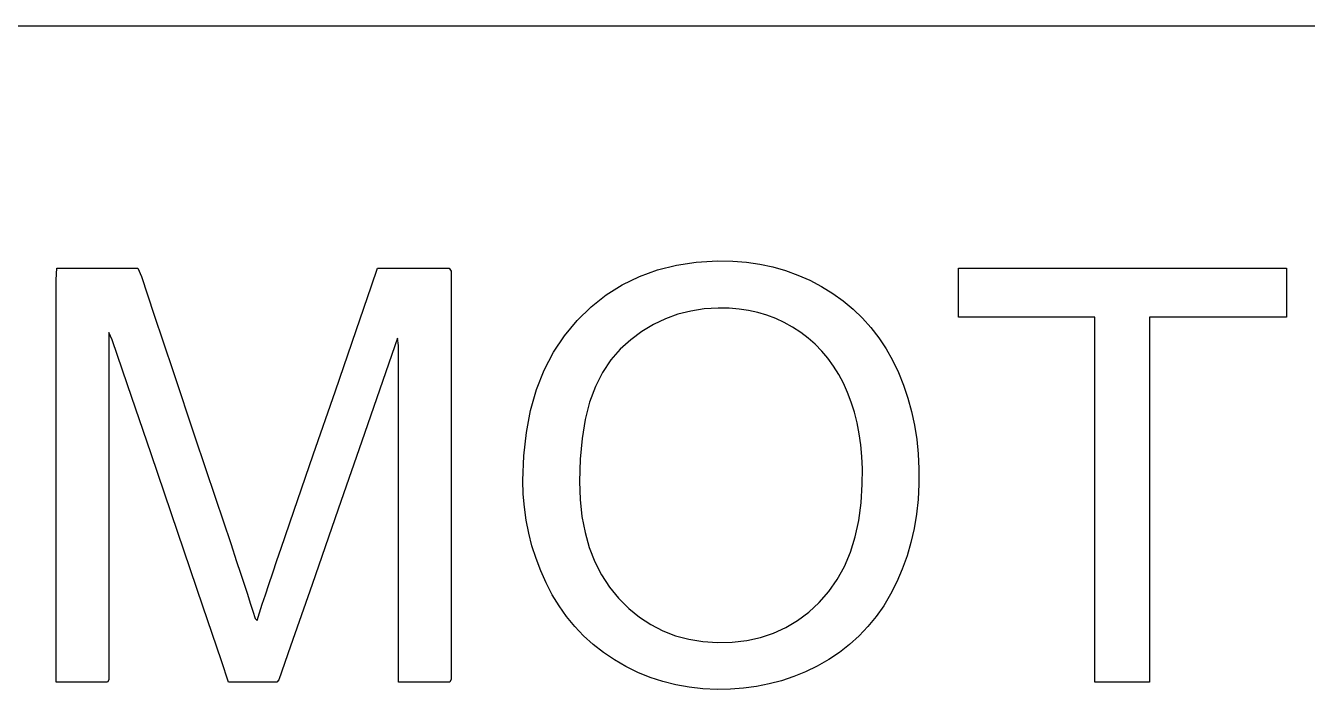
# Model space of a CAD drawing. Header units: metres. Extents: x -88 to 795, y -1311 to -705.
# Drawn here: x 155.5 to 288.5, y -1200.7 to -1131.8 of the extents above; entities that cross this region are included whole.
import ezdxf

# ---------------------------------------------------------------- set-up
doc = ezdxf.new("R2010")
doc.units = ezdxf.units.M

msp = doc.modelspace()

# ---------------------------------------------------------------- linework, layer by layer
at = {"layer": 'COMPONENT1'}
for p, q in [((221.07, -1157.17), (223.04, -1156.68)), ((223.04, -1156.68), (225.11, -1156.36)), ((225.11, -1156.36), (227.29, -1156.24)), ((227.29, -1156.24), (228.88, -1156.26)), ((228.88, -1156.26), (230.31, -1156.38)), ((230.31, -1156.38), (231.69, -1156.58)), ((231.69, -1156.58), (233.05, -1156.87)), ((233.05, -1156.87), (234.36, -1157.24)), ((158.69, -1158.2), (158.75, -1157)), ((158.69, -1163.71), (158.69, -1158.2)), ((158.75, -1157), (159.58, -1157)), ((159.58, -1157), (161.1, -1157)), ((161.1, -1157), (162.97, -1157)), ((162.97, -1157), (164.84, -1157)), ((164.84, -1157), (166.36, -1157)), ((166.36, -1157), (167.18, -1157)), ((167.18, -1157), (167.53, -1157.85)), ((167.53, -1157.85), (168.84, -1161.75)), ((191.41, -1158.81), (192.03, -1157)), ((192.03, -1157), (192.5, -1157)), ((192.5, -1157), (193.69, -1157)), ((193.69, -1157), (195.29, -1157)), ((195.29, -1157), (196.99, -1157)), ((196.99, -1157), (198.49, -1157)), ((198.49, -1157), (199.47, -1157)), ((199.47, -1157), (199.68, -1157.31)), ((199.68, -1157.31), (199.68, -1161.46)), ((217.43, -1158.72), (219.2, -1157.85)), ((219.2, -1157.85), (221.07, -1157.17)), ((234.36, -1157.24), (235.64, -1157.71)), ((235.64, -1157.71), (236.89, -1158.25)), ((252.31, -1162.07), (252.31, -1157)), ((252.31, -1157), (286.35, -1157)), ((286.35, -1157), (286.35, -1162.07)), ((189.81, -1163.45), (191.41, -1158.81)), ((215.76, -1159.77), (217.43, -1158.72)), ((236.89, -1158.25), (238.09, -1158.89)), ((238.09, -1158.89), (239.26, -1159.61)), ((214.2, -1161), (215.76, -1159.77)), ((239.26, -1159.61), (240.35, -1160.39)), ((240.35, -1160.39), (241.38, -1161.25)), ((168.84, -1161.75), (170.83, -1167.7)), ((199.68, -1161.46), (199.68, -1169.1)), ((212.74, -1162.42), (214.2, -1161)), ((223.19, -1161.78), (221.9, -1162.25)), ((224.54, -1161.44), (223.19, -1161.78)), ((225.94, -1161.22), (224.54, -1161.44)), ((227.39, -1161.13), (225.94, -1161.22)), ((228.53, -1161.15), (227.39, -1161.13)), ((229.55, -1161.23), (228.53, -1161.15)), ((230.53, -1161.38), (229.55, -1161.23)), ((231.5, -1161.6), (230.53, -1161.38)), ((232.44, -1161.88), (231.5, -1161.6)), ((233.35, -1162.22), (232.44, -1161.88)), ((234.24, -1162.63), (233.35, -1162.22)), ((241.38, -1161.25), (242.34, -1162.17)), ((242.34, -1162.17), (243.22, -1163.16)), ((266.46, -1162.07), (252.31, -1162.07)), ((266.46, -1199.95), (266.46, -1162.07)), ((286.35, -1162.07), (272.14, -1162.07)), ((272.14, -1162.07), (272.14, -1199.95)), ((187.66, -1169.71), (189.81, -1163.45)), ((211.42, -1164), (212.74, -1162.42)), ((220.65, -1162.85), (219.45, -1163.57)), ((221.9, -1162.25), (220.65, -1162.85)), ((235.1, -1163.11), (234.24, -1162.63)), ((235.94, -1163.65), (235.1, -1163.11)), ((243.22, -1163.16), (244.04, -1164.22)), ((158.69, -1172.12), (158.69, -1163.71)), ((164.52, -1164.41), (164.17, -1163.65)), ((164.17, -1163.65), (164.17, -1167.19)), ((166.11, -1169.1), (164.52, -1164.41)), ((194.11, -1164.26), (192.9, -1167.74)), ((194.2, -1165.01), (194.11, -1164.26)), ((210.28, -1165.72), (211.42, -1164)), ((218.31, -1164.42), (217.22, -1165.39)), ((219.45, -1163.57), (218.31, -1164.42)), ((236.72, -1164.24), (235.94, -1163.65)), ((237.45, -1164.89), (236.72, -1164.24)), ((244.04, -1164.22), (244.79, -1165.35)), ((194.2, -1169.62), (194.2, -1165.01)), ((209.32, -1167.59), (210.28, -1165.72)), ((217.22, -1165.39), (216.23, -1166.51)), ((238.14, -1165.59), (237.45, -1164.89)), ((238.77, -1166.34), (238.14, -1165.59)), ((244.79, -1165.35), (245.47, -1166.55)), ((164.17, -1167.19), (164.17, -1173.69)), ((216.23, -1166.51), (215.37, -1167.81)), ((239.35, -1167.15), (238.77, -1166.34)), ((239.89, -1168.01), (239.35, -1167.15)), ((245.47, -1166.55), (246.08, -1167.81)), ((170.83, -1167.7), (173.09, -1174.48)), ((192.9, -1167.74), (190.69, -1174.13)), ((208.53, -1169.59), (209.32, -1167.59)), ((215.37, -1167.81), (214.64, -1169.27)), ((240.37, -1168.92), (239.89, -1168.01)), ((246.08, -1167.81), (246.61, -1169.12)), ((168.54, -1176.26), (166.11, -1169.1)), ((185.37, -1176.36), (187.66, -1169.71)), ((194.2, -1176.66), (194.2, -1169.62)), ((199.68, -1169.1), (199.68, -1178.47)), ((207.91, -1171.74), (208.53, -1169.59)), ((214.64, -1169.27), (214.04, -1170.9)), ((240.81, -1169.89), (240.37, -1168.92)), ((241.19, -1170.9), (240.81, -1169.89)), ((246.61, -1169.12), (247.07, -1170.46)), ((214.04, -1170.9), (213.58, -1172.7)), ((241.51, -1171.94), (241.19, -1170.9)), ((247.07, -1170.46), (247.44, -1171.85)), ((158.69, -1181.69), (158.69, -1172.12)), ((207.48, -1174.03), (207.91, -1171.74)), ((213.58, -1172.7), (213.25, -1174.67)), ((241.78, -1173.03), (241.51, -1171.94)), ((247.44, -1171.85), (247.75, -1173.28)), ((164.17, -1173.69), (164.17, -1181.67)), ((190.69, -1174.13), (187.96, -1181.98)), ((207.21, -1176.46), (207.48, -1174.03)), ((242, -1174.16), (241.78, -1173.03)), ((242.17, -1175.33), (242, -1174.16)), ((247.75, -1173.28), (247.97, -1174.75)), ((173.09, -1174.48), (175.22, -1180.84)), ((213.25, -1174.67), (213.05, -1176.81)), ((242.28, -1176.54), (242.17, -1175.33)), ((247.97, -1174.75), (248.12, -1176.26)), ((171.31, -1184.4), (168.54, -1176.26)), ((183.36, -1182.21), (185.37, -1176.36)), ((194.2, -1184.66), (194.2, -1176.66)), ((207.12, -1179.03), (207.21, -1176.46)), ((213.05, -1176.81), (212.98, -1179.12)), ((242.34, -1177.79), (242.28, -1176.54)), ((248.12, -1176.26), (248.2, -1177.81)), ((242.33, -1179.4), (242.34, -1177.79)), ((248.2, -1177.81), (248.19, -1179.41)), ((199.68, -1178.47), (199.68, -1187.85)), ((207.16, -1180.42), (207.12, -1179.03)), ((212.98, -1179.12), (213.05, -1180.98)), ((242.21, -1181.34), (242.33, -1179.4)), ((248.19, -1179.41), (248.11, -1180.98)), ((207.27, -1181.79), (207.16, -1180.42)), ((158.69, -1190.67), (158.69, -1181.69)), ((164.17, -1181.67), (164.17, -1189.65)), ((175.22, -1180.84), (176.8, -1185.56)), ((187.96, -1181.98), (185.24, -1189.82)), ((207.46, -1183.14), (207.27, -1181.79)), ((213.05, -1180.98), (213.24, -1182.75)), ((241.97, -1183.16), (242.21, -1181.34)), ((248.11, -1180.98), (247.94, -1182.51)), ((182.04, -1186.05), (183.36, -1182.21)), ((207.73, -1184.48), (207.46, -1183.14)), ((213.24, -1182.75), (213.56, -1184.41)), ((241.6, -1184.86), (241.97, -1183.16)), ((247.94, -1182.51), (247.7, -1184)), ((173.91, -1192.05), (171.31, -1184.4)), ((194.2, -1192.19), (194.2, -1184.66)), ((208.06, -1185.8), (207.73, -1184.48)), ((213.56, -1184.41), (214, -1185.98)), ((247.7, -1184), (247.37, -1185.44)), ((176.8, -1185.56), (177.41, -1187.41)), ((181.6, -1187.33), (182.04, -1186.05)), ((208.48, -1187.1), (208.06, -1185.8)), ((214, -1185.98), (214.57, -1187.44)), ((241.1, -1186.46), (241.6, -1184.86)), ((247.37, -1185.44), (246.97, -1186.84)), ((177.41, -1187.41), (177.82, -1188.64)), ((181.16, -1188.61), (181.6, -1187.33)), ((208.97, -1188.38), (208.48, -1187.1)), ((214.57, -1187.44), (215.27, -1188.8)), ((240.48, -1187.93), (241.1, -1186.46)), ((246.97, -1186.84), (246.48, -1188.2)), ((177.82, -1188.64), (178.19, -1189.77)), ((180.76, -1189.79), (181.16, -1188.61)), ((199.68, -1187.85), (199.68, -1195.48)), ((209.53, -1189.64), (208.97, -1188.38)), ((215.27, -1188.8), (216.09, -1190.07)), ((239.73, -1189.29), (240.48, -1187.93)), ((246.48, -1188.2), (245.91, -1189.52)), ((164.17, -1189.65), (164.17, -1196.15)), ((178.19, -1189.77), (178.53, -1190.8)), ((180.4, -1190.88), (180.76, -1189.79)), ((185.24, -1189.82), (183.02, -1196.21)), ((210.17, -1190.87), (209.53, -1189.64)), ((216.09, -1190.07), (217.05, -1191.23)), ((238.85, -1190.54), (239.73, -1189.29)), ((245.91, -1189.52), (245.26, -1190.8)), ((158.69, -1197.34), (158.69, -1190.67)), ((178.53, -1190.8), (178.83, -1191.74)), ((180.08, -1191.86), (180.4, -1190.88)), ((210.88, -1192.03), (210.17, -1190.87)), ((217.05, -1191.23), (218.1, -1192.28)), ((237.85, -1191.67), (238.85, -1190.54)), ((245.26, -1190.8), (244.55, -1192)), ((175.84, -1197.73), (173.91, -1192.05)), ((178.83, -1191.74), (179.09, -1192.58)), ((179.09, -1192.58), (179.33, -1193.33)), ((179.54, -1193.53), (179.79, -1192.74)), ((179.79, -1192.74), (180.08, -1191.86)), ((194.2, -1197.77), (194.2, -1192.19)), ((211.65, -1193.12), (210.88, -1192.03)), ((218.1, -1192.28), (219.22, -1193.19)), ((235.62, -1193.53), (236.77, -1192.67)), ((236.77, -1192.67), (237.85, -1191.67)), ((244.55, -1192), (243.76, -1193.12)), ((179.33, -1193.33), (179.54, -1193.53)), ((212.5, -1194.15), (211.65, -1193.12)), ((219.22, -1193.19), (220.4, -1193.97)), ((220.4, -1193.97), (221.65, -1194.61)), ((234.41, -1194.25), (235.62, -1193.53)), ((243.76, -1193.12), (242.91, -1194.17)), ((213.42, -1195.12), (212.5, -1194.15)), ((214.42, -1196.02), (213.42, -1195.12)), ((221.65, -1194.61), (222.96, -1195.12)), ((222.96, -1195.12), (224.34, -1195.49)), ((230.34, -1195.6), (231.76, -1195.29)), ((231.76, -1195.29), (233.12, -1194.84)), ((233.12, -1194.84), (234.41, -1194.25)), ((242, -1195.14), (241.01, -1196.04)), ((242.91, -1194.17), (242, -1195.14)), ((164.17, -1196.15), (164.17, -1199.69)), ((183.02, -1196.21), (181.81, -1199.69)), ((199.68, -1195.48), (199.68, -1199.64)), ((215.48, -1196.85), (214.42, -1196.02)), ((224.34, -1195.49), (225.78, -1195.72)), ((225.78, -1195.72), (227.29, -1195.82)), ((227.29, -1195.82), (228.84, -1195.78)), ((228.84, -1195.78), (230.34, -1195.6)), ((241.01, -1196.04), (239.96, -1196.86)), ((158.69, -1199.95), (158.69, -1197.34)), ((176.59, -1199.95), (175.84, -1197.73)), ((194.2, -1199.95), (194.2, -1197.77)), ((216.61, -1197.62), (215.48, -1196.85)), ((217.8, -1198.32), (216.61, -1197.62)), ((238.84, -1197.6), (237.66, -1198.27)), ((239.96, -1196.86), (238.84, -1197.6)), ((219.03, -1198.92), (217.8, -1198.32)), ((220.31, -1199.44), (219.03, -1198.92)), ((221.62, -1199.87), (220.31, -1199.44)), ((235.21, -1199.36), (233.94, -1199.78)), ((236.44, -1198.85), (235.21, -1199.36)), ((237.66, -1198.27), (236.44, -1198.85)), ((159.02, -1199.95), (158.69, -1199.95)), ((159.87, -1199.95), (159.02, -1199.95)), ((161.02, -1199.95), (159.87, -1199.95)), ((162.24, -1199.95), (161.02, -1199.95)), ((163.31, -1199.95), (162.24, -1199.95)), ((164.02, -1199.95), (163.31, -1199.95)), ((164.17, -1199.69), (164.02, -1199.95)), ((176.9, -1199.95), (176.59, -1199.95)), ((177.7, -1199.95), (176.9, -1199.95)), ((178.77, -1199.95), (177.7, -1199.95)), ((179.92, -1199.95), (178.77, -1199.95)), ((180.92, -1199.95), (179.92, -1199.95)), ((181.58, -1199.95), (180.92, -1199.95)), ((181.81, -1199.69), (181.58, -1199.95)), ((194.54, -1199.95), (194.2, -1199.95)), ((195.39, -1199.95), (194.54, -1199.95)), ((196.53, -1199.95), (195.39, -1199.95)), ((197.75, -1199.95), (196.53, -1199.95)), ((198.83, -1199.95), (197.75, -1199.95)), ((199.53, -1199.95), (198.83, -1199.95)), ((199.68, -1199.64), (199.53, -1199.95)), ((222.97, -1200.2), (221.62, -1199.87)), ((224.36, -1200.45), (222.97, -1200.2)), ((225.79, -1200.61), (224.36, -1200.45)), ((227.26, -1200.68), (225.79, -1200.61)), ((228.66, -1200.66), (227.26, -1200.68)), ((230.02, -1200.56), (228.66, -1200.66)), ((231.35, -1200.38), (230.02, -1200.56)), ((232.66, -1200.12), (231.35, -1200.38)), ((233.94, -1199.78), (232.66, -1200.12)), ((272.14, -1199.95), (266.46, -1199.95))]:
    msp.add_line(p, q, dxfattribs=at)
at = {"layer": 'gear Y motor'}
msp.add_line((-88.17, -1131.84), (794.78, -1131.84), dxfattribs=at)

doc.saveas('drawing.dxf')
